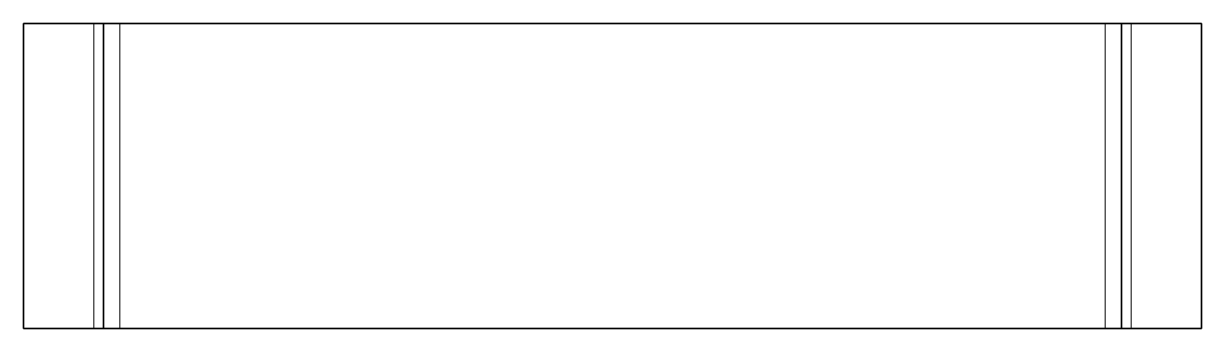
# Model space of a CAD drawing. Extents: x 172 to 422, y 178 to 242.
import ezdxf

# ---------------------------------------------------------------- set-up
doc = ezdxf.new("R2010")
doc.units = 0

msp = doc.modelspace()

# ---------------------------------------------------------------- linework, layer by layer
at = {"color": 7, "lineweight": 35}
for p, q in [((171.5, 242.5), (171.5, 177.5)), ((188.5, 242.5), (188.5, 177.5)), ((402, 242.5), (192, 242.5)), ((405.5, 177.5), (405.5, 242.5)), ((422.5, 177.5), (422.5, 242.5)), ((192, 177.5), (402, 177.5))]:
    msp.add_line(p, q, dxfattribs=at)
at = {"color": 7, "lineweight": 35, "ltscale": 0.375}
for p, q in [((186.5, 242.5), (171.5, 242.5)), ((407.5, 242.5), (422.5, 242.5)), ((186.5, 177.5), (171.5, 177.5)), ((407.5, 177.5), (422.5, 177.5))]:
    msp.add_line(p, q, dxfattribs=at)
at = {"color": 7, "lineweight": 13}
for p, q in [((186.5, 242.5), (186.5, 177.5)), ((192, 242.5), (192, 177.5)), ((402, 177.5), (402, 242.5)), ((407.5, 177.5), (407.5, 242.5))]:
    msp.add_line(p, q, dxfattribs=at)
at = {"color": 7, "lineweight": 35, "ltscale": 0.05}
for p, q in [((188.5, 242.5), (186.5, 242.5)), ((405.5, 242.5), (407.5, 242.5)), ((188.5, 177.5), (186.5, 177.5)), ((405.5, 177.5), (407.5, 177.5))]:
    msp.add_line(p, q, dxfattribs=at)
at = {"color": 7, "lineweight": 35, "ltscale": 0.0875}
for p, q in [((188.5, 242.5), (192, 242.5)), ((405.5, 242.5), (402, 242.5)), ((188.5, 177.5), (192, 177.5)), ((405.5, 177.5), (402, 177.5))]:
    msp.add_line(p, q, dxfattribs=at)

doc.saveas('drawing.dxf')
